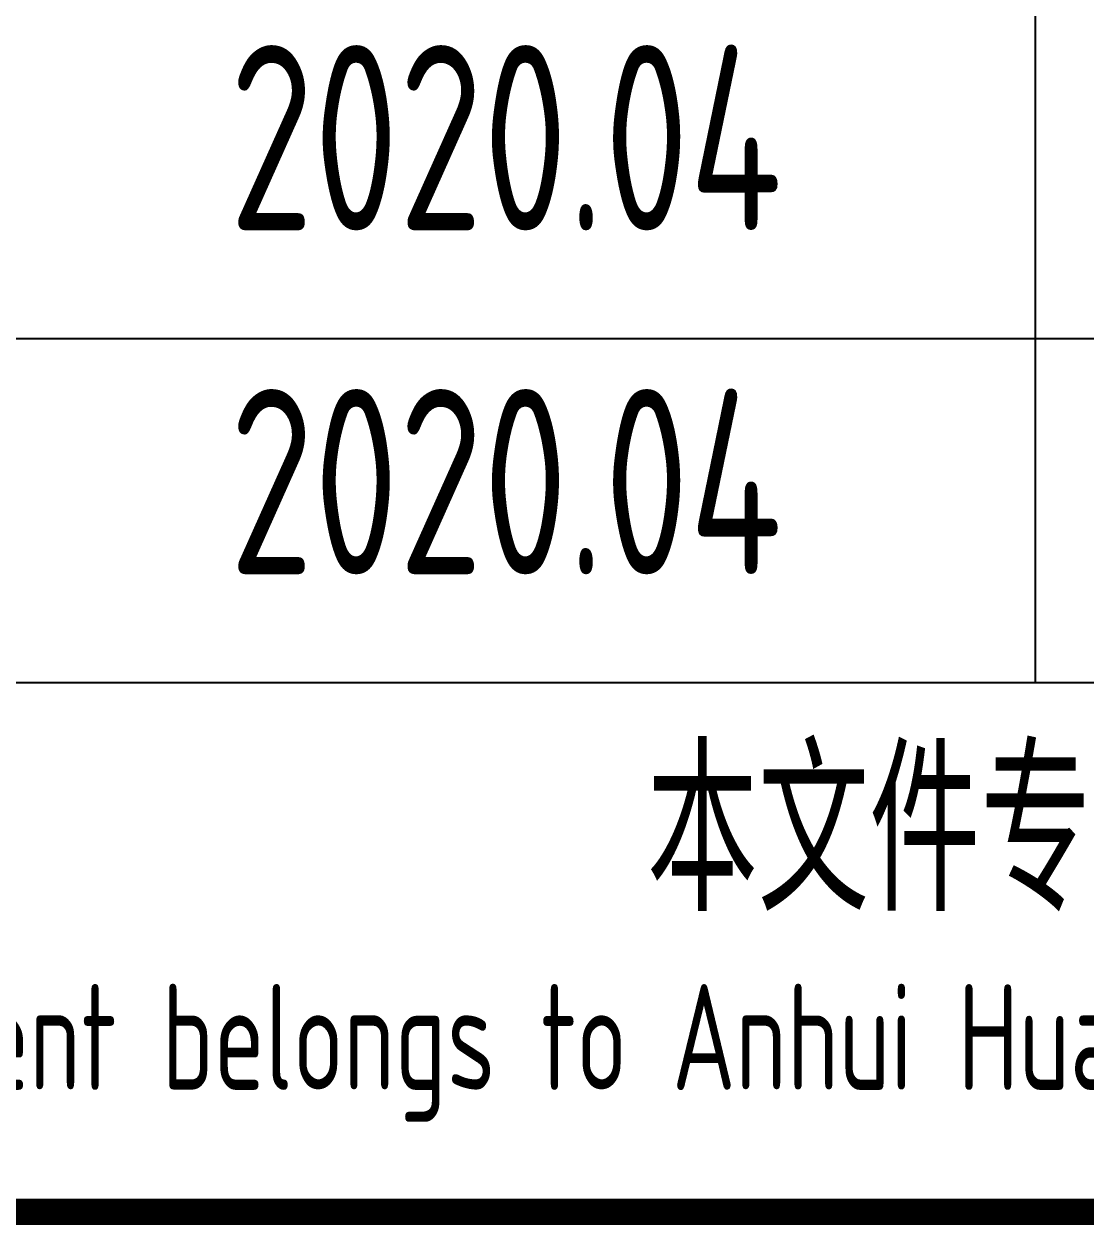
# Model space of a CAD drawing. Extents: x 9732137 to 18866768, y -962146 to 246094.
# Drawn here: x 9821046 to 9823052, y 4269 to 6538 of the extents above; entities that cross this region are included whole.
import ezdxf
from ezdxf.enums import TextEntityAlignment as Align

# ---------------------------------------------------------------- set-up
doc = ezdxf.new("R2010")
doc.units = 0
doc.header["$LTSCALE"] = 1000
doc.layers.get('0').update_dxf_attribs({"linetype": 'CONTINUOUS'})
doc.layers.add('BORDER', color=7, linetype='CONTINUOUS')
doc.styles.add('TSSD_Rein', font='Tssdeng.shx', dxfattribs={"width": 0.7, "bigfont": 'hztxt.shx'})

msp = doc.modelspace()

# ---------------------------------------------------------------- linework, layer by layer
for p, q in [((9822956.8, 5293.7), (9822956.8, 8543.7)), ((9817456.8, 5943.7), (9822956.8, 5943.7)), ((9822956.8, 5943.7), (9835456.8, 5943.7)), ((9817456.8, 5293.7), (9835456.8, 5293.7)), ((9817456.8, 4294.4), (9835456.8, 4294.4))]:
    msp.add_line(p, q)
at = {"layer": 'BORDER', "const_width": 50}
msp.add_lwpolyline([(9779556.8, 4293.7), (9779556.8, 44293.7), (9835456.8, 44293.7), (9835456.8, 4293.7)], close=True, dxfattribs=at)

# ---------------------------------------------------------------- texts
at = {"style": 'TSSD_Rein', "width": 0.7}
for s, height, p in [('本文件专有权属安徽华东化工医药工程有限责任公司所有,未经许可不得复制或转让给第三方', 300, (9826456.8, 4993.7)), ('The proprietary right of this document belongs to Anhui Huadong Chemical And Medical Engineering  Co.,Ltd.  and any replication or transfer to the 3rd. side is forbidden without its permission. ', 200, (9826203.2, 4594.4))]:
    msp.add_text(s, height=height, dxfattribs=at).set_placement(p, align=Align.MIDDLE)
for p in [(9821956.1, 6324), (9821956.1, 5674)]:
    msp.add_attdef('2020.04', text='200320-02-040', height=350, dxfattribs=at).set_placement(p, align=Align.MIDDLE)

doc.saveas('drawing.dxf')
